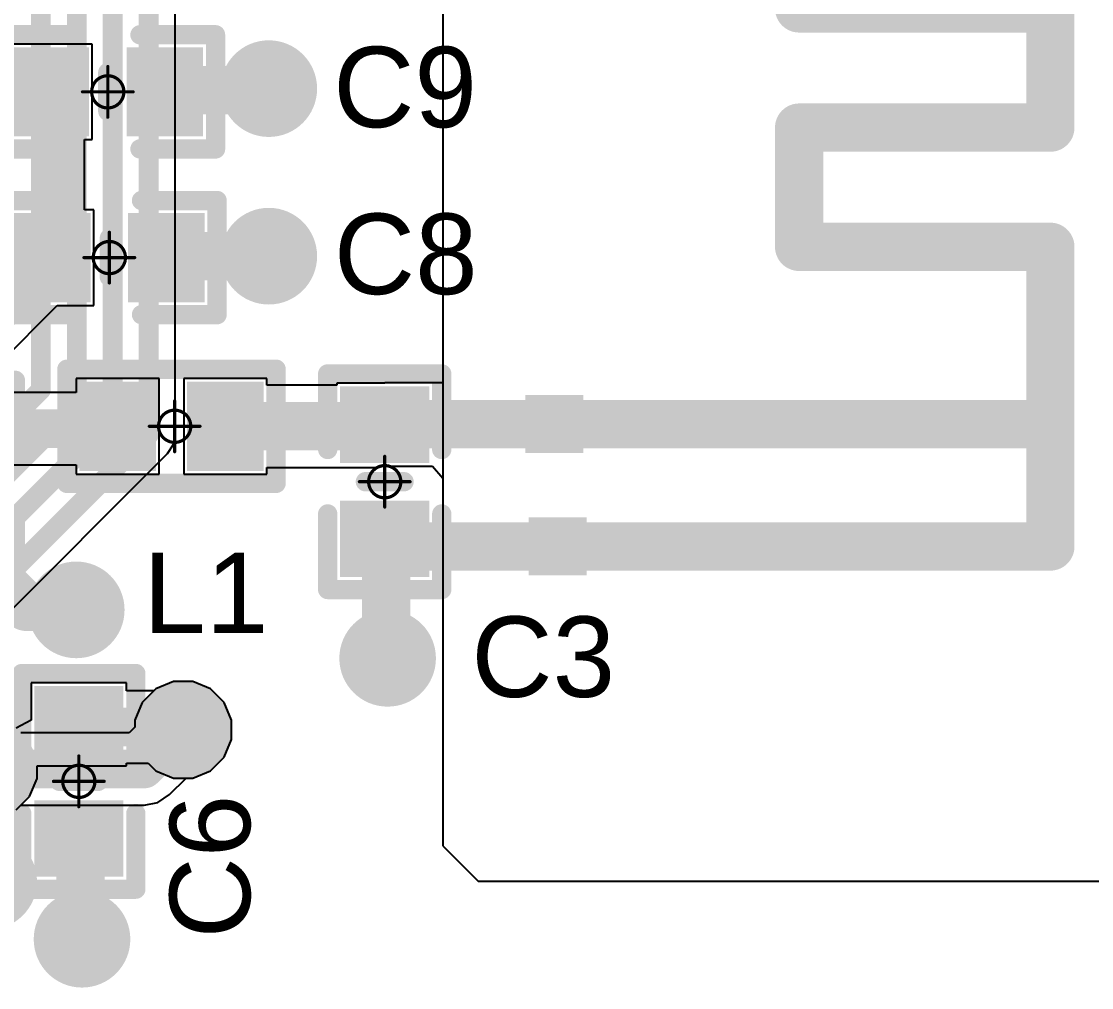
# Model space of a CAD drawing. Header units: inches. Extents: x -0.16 to 1.47, y -0.24 to 2.31.
# Drawn here: x 0.908 to 1.2403, y 1.4108 to 1.7106 of the extents above; entities that cross this region are included whole.
import ezdxf

# ---------------------------------------------------------------- set-up
doc = ezdxf.new("R2010")
doc.units = ezdxf.units.IN
doc.header["$MEASUREMENT"] = 0
for name, color, linetype in [('Bottom Layer', 5, 'Continuous'), ('Bottom Solder', 6, 'Continuous'), ('GND', 76, 'Continuous'), ('Mechanical 15', 56, 'Continuous'), ('POWER', 16, 'Continuous'), ('Top Layer', 1, 'Continuous'), ('Top Overlay', 2, 'Continuous'), ('Top Paste', 8, 'Continuous'), ('Top Solder', 216, 'Continuous'), ('Via Holes', 16, 'Continuous')]:
    doc.layers.add(name, color=color, linetype=linetype)
doc.styles.add('Arial', font='', dxfattribs={"height": 0.2})
doc.styles.get('Arial').set_extended_font_data('Arial')

# ---------------------------------------------------------------- blocks, each defined once
blk = doc.blocks.new('R_0402_L_37')
at = {"layer": 'Top Layer'}
for points in [[(-0.02363, 0.00984), (-0.00788, 0.00984), (-0.00788, -0.00985), (-0.02363, -0.00985)], [(0.00984, 0.00984), (0.02559, 0.00984), (0.02559, -0.00985), (0.00984, -0.00985)]]:
    blk.add_hatch(color=1, dxfattribs=at).paths.add_polyline_path(points)
at = {"layer": 'Top Paste'}
for points in [[(-0.02363, 0.00984), (-0.00788, 0.00984), (-0.00788, -0.00985), (-0.02363, -0.00985)], [(0.00984, 0.00984), (0.02559, 0.00984), (0.02559, -0.00985), (0.00984, -0.00985)]]:
    blk.add_hatch(color=8, dxfattribs=at).paths.add_polyline_path(points)
at = {"layer": 'Top Solder'}
for points in [[(-0.02763, 0.01384), (-0.00388, 0.01384), (-0.00388, -0.01385), (-0.02763, -0.01385)], [(0.00584, 0.01384), (0.02959, 0.01384), (0.02959, -0.01385), (0.00584, -0.01385)]]:
    blk.add_hatch(color=216, dxfattribs=at).paths.add_polyline_path(points)
at = {"layer": 'Mechanical 15', "const_width": 0.001}
for points in [[(0, 0.00787), (0, -0.00787)], [(0.00787, 0), (-0.00787, 0)]]:
    blk.add_lwpolyline(points, dxfattribs=at)
at = {"layer": 'Mechanical 15'}
for points, const_width in [([(-0.00025, 0.00787, 1), (0.00025, 0.00787, 1)], 0.0005), ([(0.005, 0, 1), (-0.005, 0, 1)], 0.001), ([(-0.00812, 0, 1), (-0.00762, 0, 1)], 0.0005), ([(-0.00525, 0, 1), (-0.00475, 0, 1)], 0.0005), ([(0.00475, 0, 1), (0.00525, 0, 1)], 0.0005), ([(0.00762, 0, 1), (0.00812, 0, 1)], 0.0005), ([(-0.00025, -0.00787, 1), (0.00025, -0.00787, 1)], 0.0005)]:
    blk.add_lwpolyline(points, format="xyb", close=True, dxfattribs=dict(at, const_width=const_width))
at = {"layer": 'Top Overlay', "const_width": 0.006}
for points in [[(-0.0315, 0.01771), (-0.0315, -0.01772)], [(0.03346, 0.01771), (-0.0315, 0.01771)], [(0.03346, 0.01771), (0.03346, -0.01772)], [(0.03346, -0.01772), (-0.0315, -0.01772)]]:
    blk.add_lwpolyline(points, dxfattribs=at)
at = {"layer": 'Top Overlay', "const_width": 0.003}
for points in [[(-0.033, 0.01771, 1), (-0.03, 0.01771, 1)], [(-0.033, 0.01771, 1), (-0.03, 0.01771, 1)], [(0.03196, 0.01771, 1), (0.03496, 0.01771, 1)], [(0.03196, 0.01771, 1), (0.03496, 0.01771, 1)], [(-0.033, -0.01772, 1), (-0.03, -0.01772, 1)], [(-0.033, -0.01772, 1), (-0.03, -0.01772, 1)], [(0.03196, -0.01772, 1), (0.03496, -0.01772, 1)], [(0.03196, -0.01772, 1), (0.03496, -0.01772, 1)]]:
    blk.add_lwpolyline(points, format="xyb", close=True, dxfattribs=at)
blk = doc.blocks.new('C_0402_L_49')
at = {"layer": 'Top Layer'}
for points in [[(-0.02559, 0.00984), (-0.00984, 0.00984), (-0.00984, -0.00984), (-0.02559, -0.00984)], [(0.00984, 0.00984), (0.02559, 0.00984), (0.02559, -0.00985), (0.00984, -0.00985)]]:
    blk.add_hatch(color=1, dxfattribs=at).paths.add_polyline_path(points)
at = {"layer": 'Top Paste'}
for points in [[(-0.02559, 0.00984), (-0.00984, 0.00984), (-0.00984, -0.00984), (-0.02559, -0.00984)], [(0.00984, 0.00984), (0.02559, 0.00984), (0.02559, -0.00985), (0.00984, -0.00985)]]:
    blk.add_hatch(color=8, dxfattribs=at).paths.add_polyline_path(points)
at = {"layer": 'Top Solder'}
for points in [[(-0.02959, 0.01384), (-0.00584, 0.01384), (-0.00584, -0.01384), (-0.02959, -0.01384)], [(0.00584, 0.01384), (0.02959, 0.01384), (0.02959, -0.01385), (0.00584, -0.01385)]]:
    blk.add_hatch(color=216, dxfattribs=at).paths.add_polyline_path(points)
at = {"layer": 'Mechanical 15', "const_width": 0.001}
for points in [[(0, -0.00787), (0, 0.00787)], [(-0.00787, 0), (0.00787, 0)]]:
    blk.add_lwpolyline(points, dxfattribs=at)
at = {"layer": 'Mechanical 15'}
for points, const_width in [([(-0.00025, 0.00787, 1), (0.00025, 0.00787, 1)], 0.0005), ([(0.005, 0, 1), (-0.005, 0, 1)], 0.001), ([(-0.00812, 0, 1), (-0.00762, 0, 1)], 0.0005), ([(-0.00525, 0, 1), (-0.00475, 0, 1)], 0.0005), ([(0.00475, 0, 1), (0.00525, 0, 1)], 0.0005), ([(0.00762, 0, 1), (0.00812, 0, 1)], 0.0005), ([(-0.00025, -0.00787, 1), (0.00025, -0.00787, 1)], 0.0005)]:
    blk.add_lwpolyline(points, format="xyb", close=True, dxfattribs=dict(at, const_width=const_width))
at = {"layer": 'Top Overlay', "const_width": 0.006}
for points in [[(-0.03346, 0.01771), (-0.01, 0.01771)], [(-0.03346, -0.01771), (-0.03346, 0.01771)], [(0.01, 0.01771), (0.03346, 0.01771)], [(0.03346, -0.01772), (0.03346, 0.01771)], [(0, -0.006), (0, 0.006)], [(-0.03346, -0.01771), (-0.01, -0.01771)], [(-0.03346, -0.01771), (-0.03345, -0.01772)], [(0.01, -0.01771), (0.03346, -0.01771)]]:
    blk.add_lwpolyline(points, dxfattribs=at)
at = {"layer": 'Top Overlay', "const_width": 0.003}
for points in [[(-0.03496, 0.01771, 1), (-0.03196, 0.01771, 1)], [(-0.03496, 0.01771, 1), (-0.03196, 0.01771, 1)], [(-0.0115, 0.01771, 1), (-0.0085, 0.01771, 1)], [(0.0085, 0.01771, 1), (0.0115, 0.01771, 1)], [(0.03196, 0.01771, 1), (0.03496, 0.01771, 1)], [(0.03196, 0.01771, 1), (0.03496, 0.01771, 1)], [(-0.0015, 0.006, 1), (0.0015, 0.006, 1)], [(-0.0015, -0.006, 1), (0.0015, -0.006, 1)], [(-0.03496, -0.01771, 1), (-0.03196, -0.01771, 1)], [(-0.03496, -0.01771, 1), (-0.03196, -0.01771, 1)], [(-0.03496, -0.01771, 1), (-0.03196, -0.01771, 1)], [(-0.03495, -0.01772, 1), (-0.03195, -0.01772, 1)], [(-0.0115, -0.01771, 1), (-0.0085, -0.01771, 1)], [(0.0085, -0.01771, 1), (0.0115, -0.01771, 1)], [(0.03196, -0.01771, 1), (0.03496, -0.01771, 1)], [(0.03196, -0.01772, 1), (0.03496, -0.01772, 1)]]:
    blk.add_lwpolyline(points, format="xyb", close=True, dxfattribs=at)
blk = doc.blocks.new('C_0402_L_50')
at = {"layer": 'Top Layer'}
for points in [[(-0.02559, 0.00984), (-0.00984, 0.00984), (-0.00984, -0.00984), (-0.02559, -0.00984)], [(0.00984, 0.00984), (0.02559, 0.00984), (0.02559, -0.00985), (0.00984, -0.00985)]]:
    blk.add_hatch(color=1, dxfattribs=at).paths.add_polyline_path(points)
at = {"layer": 'Top Paste'}
for points in [[(-0.02559, 0.00984), (-0.00984, 0.00984), (-0.00984, -0.00984), (-0.02559, -0.00984)], [(0.00984, 0.00984), (0.02559, 0.00984), (0.02559, -0.00985), (0.00984, -0.00985)]]:
    blk.add_hatch(color=8, dxfattribs=at).paths.add_polyline_path(points)
at = {"layer": 'Top Solder'}
for points in [[(-0.02959, 0.01384), (-0.00584, 0.01384), (-0.00584, -0.01384), (-0.02959, -0.01384)], [(0.00584, 0.01384), (0.02959, 0.01384), (0.02959, -0.01385), (0.00584, -0.01385)]]:
    blk.add_hatch(color=216, dxfattribs=at).paths.add_polyline_path(points)
at = {"layer": 'Mechanical 15', "const_width": 0.001}
for points in [[(0, -0.00787), (0, 0.00787)], [(-0.00787, 0), (0.00787, 0)]]:
    blk.add_lwpolyline(points, dxfattribs=at)
at = {"layer": 'Mechanical 15'}
for points, const_width in [([(-0.00025, 0.00787, 1), (0.00025, 0.00787, 1)], 0.0005), ([(0.005, 0, 1), (-0.005, 0, 1)], 0.001), ([(-0.00812, 0, 1), (-0.00762, 0, 1)], 0.0005), ([(-0.00525, 0, 1), (-0.00475, 0, 1)], 0.0005), ([(0.00475, 0, 1), (0.00525, 0, 1)], 0.0005), ([(0.00762, 0, 1), (0.00812, 0, 1)], 0.0005), ([(-0.00025, -0.00787, 1), (0.00025, -0.00787, 1)], 0.0005)]:
    blk.add_lwpolyline(points, format="xyb", close=True, dxfattribs=dict(at, const_width=const_width))
at = {"layer": 'Top Overlay', "const_width": 0.006}
for points in [[(-0.03346, 0.01771), (-0.01, 0.01771)], [(-0.03346, -0.01771), (-0.03346, 0.01771)], [(0.01, 0.01771), (0.03346, 0.01771)], [(0.03346, -0.01772), (0.03346, 0.01771)], [(0, -0.006), (0, 0.006)], [(-0.03346, -0.01771), (-0.01, -0.01771)], [(-0.03346, -0.01771), (-0.03345, -0.01772)], [(0.01, -0.01771), (0.03346, -0.01771)]]:
    blk.add_lwpolyline(points, dxfattribs=at)
at = {"layer": 'Top Overlay', "const_width": 0.003}
for points in [[(-0.03496, 0.01771, 1), (-0.03196, 0.01771, 1)], [(-0.03496, 0.01771, 1), (-0.03196, 0.01771, 1)], [(-0.0115, 0.01771, 1), (-0.0085, 0.01771, 1)], [(0.0085, 0.01771, 1), (0.0115, 0.01771, 1)], [(0.03196, 0.01771, 1), (0.03496, 0.01771, 1)], [(0.03196, 0.01771, 1), (0.03496, 0.01771, 1)], [(-0.0015, 0.006, 1), (0.0015, 0.006, 1)], [(-0.0015, -0.006, 1), (0.0015, -0.006, 1)], [(-0.03496, -0.01771, 1), (-0.03196, -0.01771, 1)], [(-0.03496, -0.01771, 1), (-0.03196, -0.01771, 1)], [(-0.03496, -0.01771, 1), (-0.03196, -0.01771, 1)], [(-0.03495, -0.01772, 1), (-0.03195, -0.01772, 1)], [(-0.0115, -0.01771, 1), (-0.0085, -0.01771, 1)], [(0.0085, -0.01771, 1), (0.0115, -0.01771, 1)], [(0.03196, -0.01771, 1), (0.03496, -0.01771, 1)], [(0.03196, -0.01772, 1), (0.03496, -0.01772, 1)]]:
    blk.add_lwpolyline(points, format="xyb", close=True, dxfattribs=at)
blk = doc.blocks.new('C_0402_L_53')
at = {"layer": 'Top Layer'}
for points in [[(-0.02559, 0.00984), (-0.00984, 0.00984), (-0.00984, -0.00984), (-0.02559, -0.00984)], [(0.00984, 0.00984), (0.02559, 0.00984), (0.02559, -0.00985), (0.00984, -0.00985)]]:
    blk.add_hatch(color=1, dxfattribs=at).paths.add_polyline_path(points)
at = {"layer": 'Top Paste'}
for points in [[(-0.02559, 0.00984), (-0.00984, 0.00984), (-0.00984, -0.00984), (-0.02559, -0.00984)], [(0.00984, 0.00984), (0.02559, 0.00984), (0.02559, -0.00985), (0.00984, -0.00985)]]:
    blk.add_hatch(color=8, dxfattribs=at).paths.add_polyline_path(points)
at = {"layer": 'Top Solder'}
for points in [[(-0.02959, 0.01384), (-0.00584, 0.01384), (-0.00584, -0.01384), (-0.02959, -0.01384)], [(0.00584, 0.01384), (0.02959, 0.01384), (0.02959, -0.01385), (0.00584, -0.01385)]]:
    blk.add_hatch(color=216, dxfattribs=at).paths.add_polyline_path(points)
at = {"layer": 'Mechanical 15', "const_width": 0.001}
for points in [[(0, -0.00787), (0, 0.00787)], [(0.00787, 0), (-0.00787, 0)]]:
    blk.add_lwpolyline(points, dxfattribs=at)
at = {"layer": 'Mechanical 15'}
for points, const_width in [([(-0.00025, 0.00787, 1), (0.00025, 0.00787, 1)], 0.0005), ([(0.005, 0, 1), (-0.005, 0, 1)], 0.001), ([(-0.00812, 0, 1), (-0.00762, 0, 1)], 0.0005), ([(-0.00525, 0, 1), (-0.00475, 0, 1)], 0.0005), ([(0.00475, 0, 1), (0.00525, 0, 1)], 0.0005), ([(0.00762, 0, 1), (0.00812, 0, 1)], 0.0005), ([(-0.00025, -0.00787, 1), (0.00025, -0.00787, 1)], 0.0005)]:
    blk.add_lwpolyline(points, format="xyb", close=True, dxfattribs=dict(at, const_width=const_width))
at = {"layer": 'Top Overlay', "const_width": 0.006}
for points in [[(-0.01, 0.01771), (-0.03346, 0.01771)], [(-0.03346, -0.01771), (-0.03346, 0.01771)], [(0.03346, 0.01771), (0.01, 0.01771)], [(0.03346, -0.01772), (0.03346, 0.01771)], [(0, -0.006), (0, 0.006)], [(-0.01, -0.01771), (-0.03346, -0.01771)], [(-0.03345, -0.01772), (-0.03346, -0.01771)], [(0.03346, -0.01771), (0.01, -0.01771)]]:
    blk.add_lwpolyline(points, dxfattribs=at)
at = {"layer": 'Top Overlay', "const_width": 0.003}
for points in [[(-0.03496, 0.01771, 1), (-0.03196, 0.01771, 1)], [(-0.03496, 0.01771, 1), (-0.03196, 0.01771, 1)], [(-0.0115, 0.01771, 1), (-0.0085, 0.01771, 1)], [(0.0085, 0.01771, 1), (0.0115, 0.01771, 1)], [(0.03196, 0.01771, 1), (0.03496, 0.01771, 1)], [(0.03196, 0.01771, 1), (0.03496, 0.01771, 1)], [(-0.0015, 0.006, 1), (0.0015, 0.006, 1)], [(-0.0015, -0.006, 1), (0.0015, -0.006, 1)], [(-0.03496, -0.01771, 1), (-0.03196, -0.01771, 1)], [(-0.03496, -0.01771, 1), (-0.03196, -0.01771, 1)], [(-0.03496, -0.01771, 1), (-0.03196, -0.01771, 1)], [(-0.03495, -0.01772, 1), (-0.03195, -0.01772, 1)], [(-0.0115, -0.01771, 1), (-0.0085, -0.01771, 1)], [(0.0085, -0.01771, 1), (0.0115, -0.01771, 1)], [(0.03196, -0.01771, 1), (0.03496, -0.01771, 1)], [(0.03196, -0.01772, 1), (0.03496, -0.01772, 1)]]:
    blk.add_lwpolyline(points, format="xyb", close=True, dxfattribs=at)
blk = doc.blocks.new('C_0402_L_55')
at = {"layer": 'Top Layer'}
for points in [[(-0.02559, 0.00984), (-0.00984, 0.00984), (-0.00984, -0.00984), (-0.02559, -0.00984)], [(0.00984, 0.00984), (0.02559, 0.00984), (0.02559, -0.00985), (0.00984, -0.00985)]]:
    blk.add_hatch(color=1, dxfattribs=at).paths.add_polyline_path(points)
at = {"layer": 'Top Paste'}
for points in [[(-0.02559, 0.00984), (-0.00984, 0.00984), (-0.00984, -0.00984), (-0.02559, -0.00984)], [(0.00984, 0.00984), (0.02559, 0.00984), (0.02559, -0.00985), (0.00984, -0.00985)]]:
    blk.add_hatch(color=8, dxfattribs=at).paths.add_polyline_path(points)
at = {"layer": 'Top Solder'}
for points in [[(-0.02959, 0.01384), (-0.00584, 0.01384), (-0.00584, -0.01384), (-0.02959, -0.01384)], [(0.00584, 0.01384), (0.02959, 0.01384), (0.02959, -0.01385), (0.00584, -0.01385)]]:
    blk.add_hatch(color=216, dxfattribs=at).paths.add_polyline_path(points)
at = {"layer": 'Mechanical 15', "const_width": 0.001}
for points in [[(0, -0.00787), (0, 0.00787)], [(0.00787, 0), (-0.00787, 0)]]:
    blk.add_lwpolyline(points, dxfattribs=at)
at = {"layer": 'Mechanical 15'}
for points, const_width in [([(-0.00025, 0.00787, 1), (0.00025, 0.00787, 1)], 0.0005), ([(0.005, 0, 1), (-0.005, 0, 1)], 0.001), ([(-0.00812, 0, 1), (-0.00762, 0, 1)], 0.0005), ([(-0.00525, 0, 1), (-0.00475, 0, 1)], 0.0005), ([(0.00475, 0, 1), (0.00525, 0, 1)], 0.0005), ([(0.00762, 0, 1), (0.00812, 0, 1)], 0.0005), ([(-0.00025, -0.00787, 1), (0.00025, -0.00787, 1)], 0.0005)]:
    blk.add_lwpolyline(points, format="xyb", close=True, dxfattribs=dict(at, const_width=const_width))
at = {"layer": 'Top Overlay', "const_width": 0.006}
for points in [[(-0.01, 0.01771), (-0.03346, 0.01771)], [(-0.03346, -0.01771), (-0.03346, 0.01771)], [(0.03346, 0.01771), (0.01, 0.01771)], [(0.03346, -0.01772), (0.03346, 0.01771)], [(0, -0.006), (0, 0.006)], [(-0.01, -0.01771), (-0.03346, -0.01771)], [(-0.03345, -0.01772), (-0.03346, -0.01771)], [(0.03346, -0.01771), (0.01, -0.01771)]]:
    blk.add_lwpolyline(points, dxfattribs=at)
at = {"layer": 'Top Overlay', "const_width": 0.003}
for points in [[(-0.03496, 0.01771, 1), (-0.03196, 0.01771, 1)], [(-0.03496, 0.01771, 1), (-0.03196, 0.01771, 1)], [(-0.0115, 0.01771, 1), (-0.0085, 0.01771, 1)], [(0.0085, 0.01771, 1), (0.0115, 0.01771, 1)], [(0.03196, 0.01771, 1), (0.03496, 0.01771, 1)], [(0.03196, 0.01771, 1), (0.03496, 0.01771, 1)], [(-0.0015, 0.006, 1), (0.0015, 0.006, 1)], [(-0.0015, -0.006, 1), (0.0015, -0.006, 1)], [(-0.03496, -0.01771, 1), (-0.03196, -0.01771, 1)], [(-0.03496, -0.01771, 1), (-0.03196, -0.01771, 1)], [(-0.03496, -0.01771, 1), (-0.03196, -0.01771, 1)], [(-0.03495, -0.01772, 1), (-0.03195, -0.01772, 1)], [(-0.0115, -0.01771, 1), (-0.0085, -0.01771, 1)], [(0.0085, -0.01771, 1), (0.0115, -0.01771, 1)], [(0.03196, -0.01771, 1), (0.03496, -0.01771, 1)], [(0.03196, -0.01772, 1), (0.03496, -0.01772, 1)]]:
    blk.add_lwpolyline(points, format="xyb", close=True, dxfattribs=at)
blk = doc.blocks.new('C_0402_L_56')
at = {"layer": 'Top Layer'}
for points in [[(-0.02559, 0.00984), (-0.00984, 0.00984), (-0.00984, -0.00984), (-0.02559, -0.00984)], [(0.00984, 0.00984), (0.02559, 0.00984), (0.02559, -0.00985), (0.00984, -0.00985)]]:
    blk.add_hatch(color=1, dxfattribs=at).paths.add_polyline_path(points)
at = {"layer": 'Top Paste'}
for points in [[(-0.02559, 0.00984), (-0.00984, 0.00984), (-0.00984, -0.00984), (-0.02559, -0.00984)], [(0.00984, 0.00984), (0.02559, 0.00984), (0.02559, -0.00985), (0.00984, -0.00985)]]:
    blk.add_hatch(color=8, dxfattribs=at).paths.add_polyline_path(points)
at = {"layer": 'Top Solder'}
for points in [[(-0.02959, 0.01384), (-0.00584, 0.01384), (-0.00584, -0.01384), (-0.02959, -0.01384)], [(0.00584, 0.01384), (0.02959, 0.01384), (0.02959, -0.01385), (0.00584, -0.01385)]]:
    blk.add_hatch(color=216, dxfattribs=at).paths.add_polyline_path(points)
at = {"layer": 'Mechanical 15', "const_width": 0.001}
for points in [[(0, -0.00787), (0, 0.00787)], [(0.00787, 0), (-0.00787, 0)]]:
    blk.add_lwpolyline(points, dxfattribs=at)
at = {"layer": 'Mechanical 15'}
for points, const_width in [([(-0.00025, 0.00787, 1), (0.00025, 0.00787, 1)], 0.0005), ([(0.005, 0, 1), (-0.005, 0, 1)], 0.001), ([(-0.00812, 0, 1), (-0.00762, 0, 1)], 0.0005), ([(-0.00525, 0, 1), (-0.00475, 0, 1)], 0.0005), ([(0.00475, 0, 1), (0.00525, 0, 1)], 0.0005), ([(0.00762, 0, 1), (0.00812, 0, 1)], 0.0005), ([(-0.00025, -0.00787, 1), (0.00025, -0.00787, 1)], 0.0005)]:
    blk.add_lwpolyline(points, format="xyb", close=True, dxfattribs=dict(at, const_width=const_width))
at = {"layer": 'Top Overlay', "const_width": 0.006}
for points in [[(-0.01, 0.01771), (-0.03346, 0.01771)], [(-0.03346, -0.01771), (-0.03346, 0.01771)], [(0.03346, 0.01771), (0.01, 0.01771)], [(0.03346, -0.01772), (0.03346, 0.01771)], [(0, -0.006), (0, 0.006)], [(-0.01, -0.01771), (-0.03346, -0.01771)], [(-0.03345, -0.01772), (-0.03346, -0.01771)], [(0.03346, -0.01771), (0.01, -0.01771)]]:
    blk.add_lwpolyline(points, dxfattribs=at)
at = {"layer": 'Top Overlay', "const_width": 0.003}
for points in [[(-0.03496, 0.01771, 1), (-0.03196, 0.01771, 1)], [(-0.03496, 0.01771, 1), (-0.03196, 0.01771, 1)], [(-0.0115, 0.01771, 1), (-0.0085, 0.01771, 1)], [(0.0085, 0.01771, 1), (0.0115, 0.01771, 1)], [(0.03196, 0.01771, 1), (0.03496, 0.01771, 1)], [(0.03196, 0.01771, 1), (0.03496, 0.01771, 1)], [(-0.0015, 0.006, 1), (0.0015, 0.006, 1)], [(-0.0015, -0.006, 1), (0.0015, -0.006, 1)], [(-0.03496, -0.01771, 1), (-0.03196, -0.01771, 1)], [(-0.03496, -0.01771, 1), (-0.03196, -0.01771, 1)], [(-0.03496, -0.01771, 1), (-0.03196, -0.01771, 1)], [(-0.03495, -0.01772, 1), (-0.03195, -0.01772, 1)], [(-0.0115, -0.01771, 1), (-0.0085, -0.01771, 1)], [(0.0085, -0.01771, 1), (0.0115, -0.01771, 1)], [(0.03196, -0.01771, 1), (0.03496, -0.01771, 1)], [(0.03196, -0.01772, 1), (0.03496, -0.01772, 1)]]:
    blk.add_lwpolyline(points, format="xyb", close=True, dxfattribs=at)
blk = doc.blocks.new('2_4G_____57')
at = {"layer": 'Top Layer'}
for points in [[(-0.04, 0.005), (-0.03, 0.005), (-0.03, -0.005), (-0.04, -0.005)], [(-0.002, 0.006), (0.008, 0.006), (0.008, -0.004), (-0.002, -0.004)]]:
    blk.add_hatch(color=1, dxfattribs=at).paths.add_polyline_path(points)
at = {"layer": 'Top Paste'}
for points in [[(-0.04, 0.005), (-0.03, 0.005), (-0.03, -0.005), (-0.04, -0.005)], [(-0.002, 0.006), (0.008, 0.006), (0.008, -0.004), (-0.002, -0.004)]]:
    blk.add_hatch(color=8, dxfattribs=at).paths.add_polyline_path(points)
at = {"layer": 'Top Solder'}
for points in [[(-0.006, 0.01), (0.012, 0.01), (0.012, -0.008), (-0.006, -0.008)], [(-0.044, 0.009), (-0.026, 0.009), (-0.026, -0.009), (-0.044, -0.009)]]:
    blk.add_hatch(color=216, dxfattribs=at).paths.add_polyline_path(points)
at = {"layer": 'Top Layer', "const_width": 0.015}
for points in [[(-0.275, 0.154), (-0.312, 0.154)], [(-0.312, 0.053), (-0.312, 0.154)], [(-0.275, 0.076), (-0.275, 0.154)], [(-0.201, 0.154), (-0.238, 0.154)], [(-0.238, 0.076), (-0.238, 0.154)], [(-0.201, 0.076), (-0.201, 0.154)], [(-0.127, 0.154), (-0.164, 0.154)], [(-0.164, 0.076), (-0.164, 0.154)], [(-0.127, 0.076), (-0.127, 0.154)], [(-0.035, 0.154), (-0.09, 0.154)], [(-0.09, 0.076), (-0.09, 0.154)], [(0.003, 0.154), (-0.035, 0.154)], [(-0.035, 0), (-0.035, 0.154)], [(0.003, 0.001), (0.003, 0.154)], [(-0.238, 0.076), (-0.275, 0.076)], [(-0.164, 0.076), (-0.201, 0.076)], [(-0.09, 0.076), (-0.127, 0.076)], [(0.003, 0), (0.003, 0.001)]]:
    blk.add_lwpolyline(points, dxfattribs=at)
at = {"layer": 'Top Layer', "const_width": 0.0075}
for points in [[(-0.31575, 0.154, 1), (-0.30825, 0.154, 1)], [(-0.31575, 0.154, 1), (-0.30825, 0.154, 1)], [(-0.27875, 0.154, 1), (-0.27125, 0.154, 1)], [(-0.27875, 0.154, 1), (-0.27125, 0.154, 1)], [(-0.24175, 0.154, 1), (-0.23425, 0.154, 1)], [(-0.24175, 0.154, 1), (-0.23425, 0.154, 1)], [(-0.20475, 0.154, 1), (-0.19725, 0.154, 1)], [(-0.20475, 0.154, 1), (-0.19725, 0.154, 1)], [(-0.16775, 0.154, 1), (-0.16025, 0.154, 1)], [(-0.16775, 0.154, 1), (-0.16025, 0.154, 1)], [(-0.13075, 0.154, 1), (-0.12325, 0.154, 1)], [(-0.13075, 0.154, 1), (-0.12325, 0.154, 1)], [(-0.09375, 0.154, 1), (-0.08625, 0.154, 1)], [(-0.09375, 0.154, 1), (-0.08625, 0.154, 1)], [(-0.03875, 0.154, 1), (-0.03125, 0.154, 1)], [(-0.03875, 0.154, 1), (-0.03125, 0.154, 1)], [(-0.03875, 0.154, 1), (-0.03125, 0.154, 1)], [(-0.00075, 0.154, 1), (0.00675, 0.154, 1)], [(-0.00075, 0.154, 1), (0.00675, 0.154, 1)], [(-0.27875, 0.076, 1), (-0.27125, 0.076, 1)], [(-0.27875, 0.076, 1), (-0.27125, 0.076, 1)], [(-0.24175, 0.076, 1), (-0.23425, 0.076, 1)], [(-0.24175, 0.076, 1), (-0.23425, 0.076, 1)], [(-0.20475, 0.076, 1), (-0.19725, 0.076, 1)], [(-0.20475, 0.076, 1), (-0.19725, 0.076, 1)], [(-0.16775, 0.076, 1), (-0.16025, 0.076, 1)], [(-0.16775, 0.076, 1), (-0.16025, 0.076, 1)], [(-0.13075, 0.076, 1), (-0.12325, 0.076, 1)], [(-0.13075, 0.076, 1), (-0.12325, 0.076, 1)], [(-0.09375, 0.076, 1), (-0.08625, 0.076, 1)], [(-0.09375, 0.076, 1), (-0.08625, 0.076, 1)], [(-0.31575, 0.053, 1), (-0.30825, 0.053, 1)], [(-0.03875, 0, 1), (-0.03125, 0, 1)], [(-0.00075, 0.001, 1), (0.00675, 0.001, 1)], [(-0.00075, 0.001, 1), (0.00675, 0.001, 1)], [(-0.00075, 0, 1), (0.00675, 0, 1)]]:
    blk.add_lwpolyline(points, format="xyb", close=True, dxfattribs=at)
at = {"layer": 'Top Overlay', "const_width": 0.015}
for points in [[(-0.312, 0.053), (-0.312, 0.154)], [(-0.275, 0.154), (-0.312, 0.154)], [(-0.275, 0.076), (-0.275, 0.154)], [(-0.238, 0.076), (-0.238, 0.154)], [(-0.201, 0.154), (-0.238, 0.154)], [(-0.201, 0.076), (-0.201, 0.154)], [(-0.164, 0.076), (-0.164, 0.154)], [(-0.127, 0.154), (-0.164, 0.154)], [(-0.127, 0.076), (-0.127, 0.154)], [(-0.09, 0.076), (-0.09, 0.154)], [(0.003, 0.154), (-0.09, 0.154)], [(-0.035, 0), (-0.035, 0.154)], [(0.003, 0), (0.003, 0.154)], [(-0.238, 0.076), (-0.275, 0.076)], [(-0.164, 0.076), (-0.201, 0.076)], [(-0.09, 0.076), (-0.127, 0.076)]]:
    blk.add_lwpolyline(points, dxfattribs=at)
at = {"layer": 'Top Overlay', "const_width": 0.0075}
for points in [[(-0.31575, 0.154, 1), (-0.30825, 0.154, 1)], [(-0.31575, 0.154, 1), (-0.30825, 0.154, 1)], [(-0.27875, 0.154, 1), (-0.27125, 0.154, 1)], [(-0.27875, 0.154, 1), (-0.27125, 0.154, 1)], [(-0.24175, 0.154, 1), (-0.23425, 0.154, 1)], [(-0.24175, 0.154, 1), (-0.23425, 0.154, 1)], [(-0.20475, 0.154, 1), (-0.19725, 0.154, 1)], [(-0.20475, 0.154, 1), (-0.19725, 0.154, 1)], [(-0.16775, 0.154, 1), (-0.16025, 0.154, 1)], [(-0.16775, 0.154, 1), (-0.16025, 0.154, 1)], [(-0.13075, 0.154, 1), (-0.12325, 0.154, 1)], [(-0.13075, 0.154, 1), (-0.12325, 0.154, 1)], [(-0.09375, 0.154, 1), (-0.08625, 0.154, 1)], [(-0.09375, 0.154, 1), (-0.08625, 0.154, 1)], [(-0.03875, 0.154, 1), (-0.03125, 0.154, 1)], [(-0.00075, 0.154, 1), (0.00675, 0.154, 1)], [(-0.00075, 0.154, 1), (0.00675, 0.154, 1)], [(-0.27875, 0.076, 1), (-0.27125, 0.076, 1)], [(-0.27875, 0.076, 1), (-0.27125, 0.076, 1)], [(-0.24175, 0.076, 1), (-0.23425, 0.076, 1)], [(-0.24175, 0.076, 1), (-0.23425, 0.076, 1)], [(-0.20475, 0.076, 1), (-0.19725, 0.076, 1)], [(-0.20475, 0.076, 1), (-0.19725, 0.076, 1)], [(-0.16775, 0.076, 1), (-0.16025, 0.076, 1)], [(-0.16775, 0.076, 1), (-0.16025, 0.076, 1)], [(-0.13075, 0.076, 1), (-0.12325, 0.076, 1)], [(-0.13075, 0.076, 1), (-0.12325, 0.076, 1)], [(-0.09375, 0.076, 1), (-0.08625, 0.076, 1)], [(-0.09375, 0.076, 1), (-0.08625, 0.076, 1)], [(-0.31575, 0.053, 1), (-0.30825, 0.053, 1)], [(-0.03875, 0, 1), (-0.03125, 0, 1)], [(-0.00075, 0, 1), (0.00675, 0, 1)]]:
    blk.add_lwpolyline(points, format="xyb", close=True, dxfattribs=at)

msp = doc.modelspace()

# ---------------------------------------------------------------- hatches: boundary and pattern name
at = {"layer": 'Bottom Layer'}
h = msp.add_hatch(color=5, dxfattribs=at)
edge = h.paths.add_edge_path()
edge.add_arc((0.98479, 1.68978), 0.01, 0, 360)
h = msp.add_hatch(color=5, dxfattribs=at)
edge = h.paths.add_edge_path()
edge.add_arc((0.98479, 1.63778), 0.01, 0, 360)
h = msp.add_hatch(color=5, dxfattribs=at)
edge = h.paths.add_edge_path()
edge.add_arc((0.925, 1.528), 0.01, 0, 360)
h = msp.add_hatch(color=5, dxfattribs=at)
edge = h.paths.add_edge_path()
edge.add_arc((1.02169, 1.51297), 0.01, 0, 360)
h = msp.add_hatch(color=5, dxfattribs=at)
edge = h.paths.add_edge_path()
edge.add_arc((0.95822, 1.49078), 0.01, 0, 360)
h = msp.add_hatch(color=5, dxfattribs=at)
edge = h.paths.add_edge_path()
edge.add_arc((0.92679, 1.42578), 0.01, 0, 360)
at = {"layer": 'Bottom Solder'}
h = msp.add_hatch(color=6, dxfattribs=at)
edge = h.paths.add_edge_path()
edge.add_arc((0.98479, 1.68978), 0.014, 0, 360)
h = msp.add_hatch(color=6, dxfattribs=at)
edge = h.paths.add_edge_path()
edge.add_arc((0.98479, 1.63778), 0.014, 0, 360)
h = msp.add_hatch(color=6, dxfattribs=at)
edge = h.paths.add_edge_path()
edge.add_arc((0.925, 1.528), 0.014, 0, 360)
h = msp.add_hatch(color=6, dxfattribs=at)
edge = h.paths.add_edge_path()
edge.add_arc((1.02169, 1.51297), 0.014, 0, 360)
h = msp.add_hatch(color=6, dxfattribs=at)
edge = h.paths.add_edge_path()
edge.add_arc((0.95822, 1.49078), 0.014, 0, 360)
h = msp.add_hatch(color=6, dxfattribs=at)
edge = h.paths.add_edge_path()
edge.add_arc((0.89781, 1.47862), 0.014, 0, 360)
h = msp.add_hatch(color=6, dxfattribs=at)
edge = h.paths.add_edge_path()
edge.add_arc((0.89781, 1.44378), 0.014, 0, 360)
h = msp.add_hatch(color=6, dxfattribs=at)
edge = h.paths.add_edge_path()
edge.add_arc((0.92679, 1.42578), 0.014, 0, 360)
at = {"layer": 'GND'}
h = msp.add_hatch(color=76, dxfattribs=at)
edge = h.paths.add_edge_path()
edge.add_arc((0.95822, 1.49078), 0.015, 0, 360)
h = msp.add_hatch(color=76, dxfattribs=at)
edge = h.paths.add_edge_path()
edge.add_arc((0.89781, 1.47862), 0.015, 0, 360)
at = {"layer": 'POWER'}
h = msp.add_hatch(color=16, dxfattribs=at)
edge = h.paths.add_edge_path()
edge.add_arc((0.98479, 1.68978), 0.015, 0, 360)
h = msp.add_hatch(color=16, dxfattribs=at)
edge = h.paths.add_edge_path()
edge.add_arc((0.98479, 1.63778), 0.015, 0, 360)
h = msp.add_hatch(color=16, dxfattribs=at)
edge = h.paths.add_edge_path()
edge.add_arc((0.925, 1.528), 0.015, 0, 360)
h = msp.add_hatch(color=16, dxfattribs=at)
edge = h.paths.add_edge_path()
edge.add_arc((1.02169, 1.51297), 0.015, 0, 360)
h = msp.add_hatch(color=16, dxfattribs=at)
edge = h.paths.add_edge_path()
edge.add_arc((0.89781, 1.47862), 0.015, 0, 360)
h = msp.add_hatch(color=16, dxfattribs=at)
edge = h.paths.add_edge_path()
edge.add_arc((0.89781, 1.44378), 0.015, 0, 360)
h = msp.add_hatch(color=16, dxfattribs=at)
edge = h.paths.add_edge_path()
edge.add_arc((0.92679, 1.42578), 0.015, 0, 360)
at = {"layer": 'Top Layer'}
h = msp.add_hatch(color=1, dxfattribs=at)
edge = h.paths.add_edge_path()
edge.add_arc((0.98479, 1.68978), 0.01, 0, 360)
h = msp.add_hatch(color=1, dxfattribs=at)
edge = h.paths.add_edge_path()
edge.add_arc((0.98479, 1.63778), 0.01, 0, 360)
h = msp.add_hatch(color=1, dxfattribs=at)
edge = h.paths.add_edge_path()
edge.add_arc((0.925, 1.528), 0.01, 0, 360)
h = msp.add_hatch(color=1, dxfattribs=at)
edge = h.paths.add_edge_path()
edge.add_arc((1.02169, 1.51297), 0.01, 0, 360)
h = msp.add_hatch(color=1, dxfattribs=at)
edge = h.paths.add_edge_path()
edge.add_arc((0.95822, 1.49078), 0.01, 0, 360)
h = msp.add_hatch(color=1, dxfattribs=at)
edge = h.paths.add_edge_path()
edge.add_arc((0.92679, 1.42578), 0.01, 0, 360)
at = {"layer": 'Top Solder'}
h = msp.add_hatch(color=216, dxfattribs=at)
edge = h.paths.add_edge_path()
edge.add_arc((0.98479, 1.68978), 0.014, 0, 360)
h = msp.add_hatch(color=216, dxfattribs=at)
edge = h.paths.add_edge_path()
edge.add_arc((0.98479, 1.63778), 0.014, 0, 360)
h = msp.add_hatch(color=216, dxfattribs=at)
edge = h.paths.add_edge_path()
edge.add_arc((0.925, 1.528), 0.014, 0, 360)
h = msp.add_hatch(color=216, dxfattribs=at)
edge = h.paths.add_edge_path()
edge.add_arc((1.02169, 1.51297), 0.014, 0, 360)
h = msp.add_hatch(color=216, dxfattribs=at)
edge = h.paths.add_edge_path()
edge.add_arc((0.95822, 1.49078), 0.014, 0, 360)
h = msp.add_hatch(color=216, dxfattribs=at)
edge = h.paths.add_edge_path()
edge.add_arc((0.89781, 1.47862), 0.014, 0, 360)
h = msp.add_hatch(color=216, dxfattribs=at)
edge = h.paths.add_edge_path()
edge.add_arc((0.89781, 1.44378), 0.014, 0, 360)
h = msp.add_hatch(color=216, dxfattribs=at)
edge = h.paths.add_edge_path()
edge.add_arc((0.92679, 1.42578), 0.014, 0, 360)
at = {"layer": 'Via Holes'}
h = msp.add_hatch(color=7, dxfattribs=at)
edge = h.paths.add_edge_path()
edge.add_arc((0.98479, 1.68978), 0.005, 0, 360)
h = msp.add_hatch(color=7, dxfattribs=at)
edge = h.paths.add_edge_path()
edge.add_arc((0.98479, 1.63778), 0.005, 0, 360)
h = msp.add_hatch(color=7, dxfattribs=at)
edge = h.paths.add_edge_path()
edge.add_arc((0.925, 1.528), 0.005, 0, 360)
h = msp.add_hatch(color=7, dxfattribs=at)
edge = h.paths.add_edge_path()
edge.add_arc((1.02169, 1.51297), 0.005, 0, 360)
h = msp.add_hatch(color=7, dxfattribs=at)
edge = h.paths.add_edge_path()
edge.add_arc((0.95822, 1.49078), 0.005, 0, 360)
h = msp.add_hatch(color=7, dxfattribs=at)
edge = h.paths.add_edge_path()
edge.add_arc((0.92679, 1.42578), 0.005, 0, 360)

# ---------------------------------------------------------------- linework, layer by layer
at = {"layer": 'Bottom Layer'}
for p, q in [((1.03879, 2.11278), (1.03879, 1.45478)), ((1.03879, 2.11224), (1.03879, 1.45478)), ((0.95572, 1.58234), (0.95572, 1.77695)), ((0.95509, 1.57919), (0.95572, 1.58234)), ((0.95331, 1.57651), (0.95509, 1.57919)), ((0.88796, 1.51117), (0.95331, 1.57651)), ((0.95331, 1.57651), (0.95331, 1.57651)), ((0.95524, 1.50578), (0.94973, 1.5035)), ((0.96121, 1.50578), (0.95524, 1.50578)), ((0.96672, 1.5035), (0.96121, 1.50578)), ((0.94973, 1.5035), (0.94551, 1.49928)), ((0.97094, 1.49928), (0.96672, 1.5035)), ((0.94551, 1.49928), (0.94322, 1.49376)), ((0.97322, 1.49376), (0.97094, 1.49928)), ((0.94322, 1.49376), (0.94322, 1.49164)), ((0.97322, 1.4878), (0.97322, 1.49376)), ((0.94142, 1.48983), (0.9078, 1.48983)), ((0.94322, 1.49164), (0.94142, 1.48983)), ((0.97094, 1.48228), (0.97322, 1.4878)), ((0.96672, 1.47806), (0.97094, 1.48228)), ((0.95399, 1.47069), (0.95908, 1.47578)), ((0.95908, 1.47578), (0.96121, 1.47578)), ((0.96121, 1.47578), (0.96672, 1.47806)), ((0.95035, 1.46826), (0.95399, 1.47069)), ((0.9078, 1.4674), (0.94606, 1.4674)), ((0.94606, 1.4674), (0.95035, 1.46826)), ((0.94606, 1.4674), (0.94606, 1.4674)), ((1.03879, 1.45478), (1.04979, 1.44378)), ((1.03879, 1.45478), (1.04979, 1.44378)), ((1.04979, 1.44378), (1.26379, 1.44378)), ((1.04979, 1.44378), (1.26379, 1.44378))]:
    msp.add_line(p, q, dxfattribs=at)
for points, const_width in [([(0.94748, 1.58234), (0.94748, 1.77695)], 0.00616), ([(0.93632, 1.58696), (0.93632, 1.77233)], 0.00616), ([(0.92516, 1.59158), (0.92516, 1.76441)], 0.00616), ([(0.914, 1.59621), (0.914, 1.75)], 0.00616), ([(0.83933, 1.52153), (0.914, 1.59621)], 0.00616), ([(0.85049, 1.51691), (0.92516, 1.59158)], 0.00616), ([(0.86165, 1.51229), (0.93632, 1.58696)], 0.00616), ([(0.87973, 1.51459), (0.94748, 1.58234)], 0.00616), ([(0.94606, 1.47862), (0.95822, 1.49078)], 0.012), ([(0.89781, 1.47862), (0.94606, 1.47862)], 0.012)]:
    msp.add_lwpolyline(points, dxfattribs=dict(at, const_width=const_width))
for points, const_width in [([(0.91246, 1.59621, 1), (0.91554, 1.59621, 1)], 0.00308), ([(0.91246, 1.59621, 1), (0.91554, 1.59621, 1)], 0.00308), ([(0.92362, 1.59158, 1), (0.9267, 1.59158, 1)], 0.00308), ([(0.92362, 1.59158, 1), (0.9267, 1.59158, 1)], 0.00308), ([(0.93478, 1.58696, 1), (0.93786, 1.58696, 1)], 0.00308), ([(0.93478, 1.58696, 1), (0.93786, 1.58696, 1)], 0.00308), ([(0.94594, 1.58234, 1), (0.94902, 1.58234, 1)], 0.00308), ([(0.94594, 1.58234, 1), (0.94902, 1.58234, 1)], 0.00308), ([(0.95522, 1.49078, 1), (0.96122, 1.49078, 1)], 0.006), ([(0.94306, 1.47862, 1), (0.94906, 1.47862, 1)], 0.006), ([(0.94306, 1.47862, 1), (0.94906, 1.47862, 1)], 0.006)]:
    msp.add_lwpolyline(points, format="xyb", close=True, dxfattribs=dict(at, const_width=const_width))
at = {"layer": 'GND'}
for p, q in [((1.03879, 2.11278), (1.03879, 1.45478)), ((1.03879, 2.10348), (1.03879, 1.45478)), ((1.03879, 1.45478), (1.04979, 1.44378)), ((1.03879, 1.45478), (1.04979, 1.44378)), ((1.04979, 1.44378), (1.26379, 1.44378)), ((1.04979, 1.44378), (1.24886, 1.44378))]:
    msp.add_line(p, q, dxfattribs=at)
at = {"layer": 'POWER'}
for p, q in [((1.03879, 2.11278), (1.03879, 1.45478)), ((1.03879, 2.10348), (1.03879, 1.45478)), ((1.03879, 1.45478), (1.04979, 1.44378)), ((1.03879, 1.45478), (1.04979, 1.44378)), ((1.04979, 1.44378), (1.26379, 1.44378)), ((1.04979, 1.44378), (1.25694, 1.44378))]:
    msp.add_line(p, q, dxfattribs=at)
at = {"layer": 'Top Layer'}
for p, q in [((1.03879, 2.11278), (1.03879, 1.45478)), ((1.03879, 2.11224), (1.03879, 1.59842)), ((0.92995, 1.70362), (0.9042, 1.70362)), ((0.92995, 1.67394), (0.92995, 1.70362)), ((0.92751, 1.65218), (0.92751, 1.67394)), ((0.92751, 1.67394), (0.92995, 1.67394)), ((0.93043, 1.65218), (0.92751, 1.65218)), ((0.93043, 1.62249), (0.93043, 1.65218)), ((0.90103, 1.60443), (0.9191, 1.62249)), ((0.9191, 1.62249), (0.93043, 1.62249)), ((0.95072, 1.59982), (0.92497, 1.59982)), ((0.92497, 1.59982), (0.92497, 1.59545)), ((0.95072, 1.57014), (0.95072, 1.59982)), ((0.98419, 1.59982), (0.95844, 1.59982)), ((0.95844, 1.59982), (0.95844, 1.57014)), ((0.98419, 1.59772), (0.98419, 1.59982)), ((0.92497, 1.59545), (0.90322, 1.59545)), ((1.00595, 1.59772), (0.98419, 1.59772)), ((1.02071, 1.59837), (1.00595, 1.59837)), ((1.00595, 1.59837), (1.00595, 1.59772)), ((1.02097, 1.59842), (1.02071, 1.59837)), ((1.03879, 1.59842), (1.02097, 1.59842)), ((0.90322, 1.57302), (0.92497, 1.57302)), ((0.92497, 1.57302), (0.92497, 1.57014)), ((0.98419, 1.57014), (0.98419, 1.57223)), ((0.98419, 1.57223), (1.0183, 1.57223)), ((1.0183, 1.57223), (1.02025, 1.57262)), ((1.02025, 1.57262), (1.03563, 1.57262)), ((1.03563, 1.57262), (1.03879, 1.56893)), ((0.92497, 1.57014), (0.95072, 1.57014)), ((0.95844, 1.57014), (0.98419, 1.57014)), ((1.03879, 1.56893), (1.03879, 1.45478)), ((0.95524, 1.50578), (0.94973, 1.5035)), ((0.96121, 1.50578), (0.95524, 1.50578)), ((0.96672, 1.5035), (0.96121, 1.50578)), ((0.94063, 1.50537), (0.91095, 1.50537)), ((0.91095, 1.50537), (0.91095, 1.49376)), ((0.94063, 1.50285), (0.94063, 1.50537)), ((0.94908, 1.50285), (0.94063, 1.50285)), ((0.94973, 1.5035), (0.94908, 1.50285)), ((0.97094, 1.49928), (0.96672, 1.5035)), ((0.97322, 1.49376), (0.97094, 1.49928)), ((0.91095, 1.49376), (0.9063, 1.49133)), ((0.97322, 1.4878), (0.97322, 1.49376)), ((0.97094, 1.48228), (0.97322, 1.4878)), ((0.96672, 1.47806), (0.97094, 1.48228)), ((0.91281, 1.47563), (0.91281, 1.47962)), ((0.91281, 1.47962), (0.94063, 1.47962)), ((0.94063, 1.47962), (0.94063, 1.48042)), ((0.94063, 1.48042), (0.94737, 1.48042)), ((0.94737, 1.48042), (0.94973, 1.47806)), ((0.91052, 1.47012), (0.91281, 1.47563)), ((0.94973, 1.47806), (0.95524, 1.47578)), ((0.95524, 1.47578), (0.96121, 1.47578)), ((0.96121, 1.47578), (0.96672, 1.47806)), ((0.9063, 1.4659), (0.91052, 1.47012)), ((1.03879, 1.45478), (1.04979, 1.44378)), ((1.03879, 1.45478), (1.04979, 1.44378)), ((1.04979, 1.44378), (1.26379, 1.44378)), ((1.04979, 1.44378), (1.26379, 1.44378))]:
    msp.add_line(p, q, dxfattribs=at)
for points, const_width in [([(0.9525, 1.6889), (0.95288, 1.68928)], 0.015), ([(0.9525, 1.68878), (0.9525, 1.6889)], 0.015), ([(0.95288, 1.68928), (0.98429, 1.68928)], 0.015), ([(0.98429, 1.68928), (0.98479, 1.68978)], 0.015), ([(0.88811, 1.68889), (0.91696, 1.68889)], 0.01), ([(0.91696, 1.68889), (0.91707, 1.68878)], 0.01), ([(0.91707, 1.68878), (0.91731, 1.68854)], 0.01), ([(0.91731, 1.63758), (0.91731, 1.68854)], 0.01), ([(0.95336, 1.63778), (0.98479, 1.63778)], 0.015), ([(0.91731, 1.63758), (0.91755, 1.63734)], 0.01), ([(0.91755, 1.63537), (0.91755, 1.63734)], 0.01), ([(0.89382, 1.61164), (0.91755, 1.63537)], 0.01), ([(0.97131, 1.58498), (1.0183, 1.58498)], 0.015), ([(1.0183, 1.58498), (1.01882, 1.5855)], 0.015), ([(1.01882, 1.5855), (1.02079, 1.5855)], 0.015), ([(1.02079, 1.5855), (1.02097, 1.58568)], 0.015), ([(1.02097, 1.58568), (1.07348, 1.58568)], 0.015), ([(0.88912, 1.58424), (0.93597, 1.58424)], 0.012), ([(0.93597, 1.58424), (0.93672, 1.58498)], 0.012), ([(0.93672, 1.58498), (0.93785, 1.58498)], 0.012), ([(0.89034, 1.54807), (0.90945, 1.52896)], 0.015), ([(1.02117, 1.54769), (1.02124, 1.54769)], 0.015), ([(1.02124, 1.54769), (1.02827, 1.54769)], 0.015), ([(1.02124, 1.51342), (1.02124, 1.54769)], 0.015), ([(1.02827, 1.54769), (1.02828, 1.54768)], 0.015), ([(1.02828, 1.54768), (1.07348, 1.54768)], 0.015), ([(1.07348, 1.54768), (1.07448, 1.54768)], 0.015), ([(0.90945, 1.52896), (0.92404, 1.52896)], 0.015), ([(0.92404, 1.52896), (0.925, 1.528)], 0.015), ([(1.02124, 1.51342), (1.02169, 1.51297)], 0.015), ([(0.92665, 1.49164), (0.95736, 1.49164)], 0.012), ([(0.92579, 1.4925), (0.92665, 1.49164)], 0.01), ([(0.95736, 1.49164), (0.95822, 1.49078)], 0.01), ([(0.92579, 1.45707), (0.92591, 1.45707)], 0.015), ([(0.92591, 1.45707), (0.92629, 1.45669)], 0.015), ([(0.92629, 1.42628), (0.92629, 1.45669)], 0.015), ([(0.92629, 1.42628), (0.92679, 1.42578)], 0.015)]:
    msp.add_lwpolyline(points, dxfattribs=dict(at, const_width=const_width))
for points, const_width in [([(0.94875, 1.6889, 1), (0.95625, 1.6889, 1)], 0.0075), ([(0.94875, 1.6889, 1), (0.95625, 1.6889, 1)], 0.0075), ([(0.94875, 1.68878, 1), (0.95625, 1.68878, 1)], 0.0075), ([(0.94913, 1.68928, 1), (0.95663, 1.68928, 1)], 0.0075), ([(0.94913, 1.68928, 1), (0.95663, 1.68928, 1)], 0.0075), ([(0.98054, 1.68928, 1), (0.98804, 1.68928, 1)], 0.0075), ([(0.98054, 1.68928, 1), (0.98804, 1.68928, 1)], 0.0075), ([(0.98104, 1.68978, 1), (0.98854, 1.68978, 1)], 0.0075), ([(0.91446, 1.68889, 1), (0.91946, 1.68889, 1)], 0.005), ([(0.91446, 1.68889, 1), (0.91946, 1.68889, 1)], 0.005), ([(0.91457, 1.68878, 1), (0.91957, 1.68878, 1)], 0.005), ([(0.91457, 1.68878, 1), (0.91957, 1.68878, 1)], 0.005), ([(0.91481, 1.68854, 1), (0.91981, 1.68854, 1)], 0.005), ([(0.91481, 1.68854, 1), (0.91981, 1.68854, 1)], 0.005), ([(0.94961, 1.63778, 1), (0.95711, 1.63778, 1)], 0.0075), ([(0.98104, 1.63778, 1), (0.98854, 1.63778, 1)], 0.0075), ([(0.91481, 1.63758, 1), (0.91981, 1.63758, 1)], 0.005), ([(0.91481, 1.63758, 1), (0.91981, 1.63758, 1)], 0.005), ([(0.91505, 1.63734, 1), (0.92005, 1.63734, 1)], 0.005), ([(0.91505, 1.63734, 1), (0.92005, 1.63734, 1)], 0.005), ([(0.91505, 1.63537, 1), (0.92005, 1.63537, 1)], 0.005), ([(0.91505, 1.63537, 1), (0.92005, 1.63537, 1)], 0.005), ([(0.96756, 1.58498, 1), (0.97506, 1.58498, 1)], 0.0075), ([(1.01455, 1.58498, 1), (1.02205, 1.58498, 1)], 0.0075), ([(1.01455, 1.58498, 1), (1.02205, 1.58498, 1)], 0.0075), ([(1.01507, 1.5855, 1), (1.02257, 1.5855, 1)], 0.0075), ([(1.01507, 1.5855, 1), (1.02257, 1.5855, 1)], 0.0075), ([(1.01704, 1.5855, 1), (1.02454, 1.5855, 1)], 0.0075), ([(1.01704, 1.5855, 1), (1.02454, 1.5855, 1)], 0.0075), ([(1.01722, 1.58568, 1), (1.02472, 1.58568, 1)], 0.0075), ([(1.01722, 1.58568, 1), (1.02472, 1.58568, 1)], 0.0075), ([(1.06973, 1.58568, 1), (1.07723, 1.58568, 1)], 0.0075), ([(0.93297, 1.58424, 1), (0.93897, 1.58424, 1)], 0.006), ([(0.93297, 1.58424, 1), (0.93897, 1.58424, 1)], 0.006), ([(0.93372, 1.58498, 1), (0.93972, 1.58498, 1)], 0.006), ([(0.93372, 1.58498, 1), (0.93972, 1.58498, 1)], 0.006), ([(0.93485, 1.58498, 1), (0.94085, 1.58498, 1)], 0.006), ([(1.01743, 1.54769, 1), (1.02493, 1.54769, 1)], 0.0075), ([(1.01749, 1.54769, 1), (1.02499, 1.54769, 1)], 0.0075), ([(1.01749, 1.54769, 1), (1.02499, 1.54769, 1)], 0.0075), ([(1.01749, 1.54769, 1), (1.02499, 1.54769, 1)], 0.0075), ([(1.02452, 1.54769, 1), (1.03202, 1.54769, 1)], 0.0075), ([(1.02452, 1.54769, 1), (1.03202, 1.54769, 1)], 0.0075), ([(1.02453, 1.54768, 1), (1.03203, 1.54768, 1)], 0.0075), ([(1.02453, 1.54768, 1), (1.03203, 1.54768, 1)], 0.0075), ([(1.06973, 1.54768, 1), (1.07723, 1.54768, 1)], 0.0075), ([(1.06973, 1.54768, 1), (1.07723, 1.54768, 1)], 0.0075), ([(1.07073, 1.54768, 1), (1.07823, 1.54768, 1)], 0.0075), ([(0.9057, 1.52896, 1), (0.9132, 1.52896, 1)], 0.0075), ([(0.9057, 1.52896, 1), (0.9132, 1.52896, 1)], 0.0075), ([(0.92029, 1.52896, 1), (0.92779, 1.52896, 1)], 0.0075), ([(0.92029, 1.52896, 1), (0.92779, 1.52896, 1)], 0.0075), ([(0.92125, 1.528, 1), (0.92875, 1.528, 1)], 0.0075), ([(1.01749, 1.51342, 1), (1.02499, 1.51342, 1)], 0.0075), ([(1.01749, 1.51342, 1), (1.02499, 1.51342, 1)], 0.0075), ([(1.01794, 1.51297, 1), (1.02544, 1.51297, 1)], 0.0075), ([(0.92365, 1.49164, 1), (0.92965, 1.49164, 1)], 0.006), ([(0.92329, 1.4925, 1), (0.92829, 1.4925, 1)], 0.005), ([(0.92415, 1.49164, 1), (0.92915, 1.49164, 1)], 0.005), ([(0.95436, 1.49164, 1), (0.96036, 1.49164, 1)], 0.006), ([(0.95486, 1.49164, 1), (0.95986, 1.49164, 1)], 0.005), ([(0.95572, 1.49078, 1), (0.96072, 1.49078, 1)], 0.005), ([(0.92204, 1.45707, 1), (0.92954, 1.45707, 1)], 0.0075), ([(0.92216, 1.45707, 1), (0.92966, 1.45707, 1)], 0.0075), ([(0.92216, 1.45707, 1), (0.92966, 1.45707, 1)], 0.0075), ([(0.92254, 1.45669, 1), (0.93004, 1.45669, 1)], 0.0075), ([(0.92254, 1.45669, 1), (0.93004, 1.45669, 1)], 0.0075), ([(0.92254, 1.42628, 1), (0.93004, 1.42628, 1)], 0.0075), ([(0.92254, 1.42628, 1), (0.93004, 1.42628, 1)], 0.0075), ([(0.92304, 1.42578, 1), (0.93054, 1.42578, 1)], 0.0075)]:
    msp.add_lwpolyline(points, format="xyb", close=True, dxfattribs=dict(at, const_width=const_width))

# ---------------------------------------------------------------- block references
for name, p, rotation in [('2_4G_____57', (1.07348, 1.55068), 270), ('R_0402_L_37', (0.95556, 1.58498), 180), ('C_0402_L_55', (0.88838, 1.56578), 270), ('C_0402_L_56', (1.02079, 1.56778), 270), ('C_0402_L_53', (0.92579, 1.47478), 270)]:
    msp.add_blockref(name, p, dxfattribs=dict(rotation=rotation))
for name, p in [('C_0402_L_49', (0.93479, 1.68878)), ('C_0402_L_50', (0.93527, 1.63734))]:
    msp.add_blockref(name, p)

# ---------------------------------------------------------------- texts
at = {"layer": 'Top Overlay', "style": 'Arial'}
for s, p in [('C9', (1.00479, 1.67778)), ('C8', (1.005, 1.626)), ('L1', (0.94581, 1.52078)), ('C3', (1.04769, 1.50097))]:
    msp.add_text(s, height=0.025, dxfattribs=at).set_placement(p)
msp.add_text('C6', height=0.025, rotation=90, dxfattribs=at).set_placement((0.979, 1.426))

doc.saveas('drawing.dxf')
